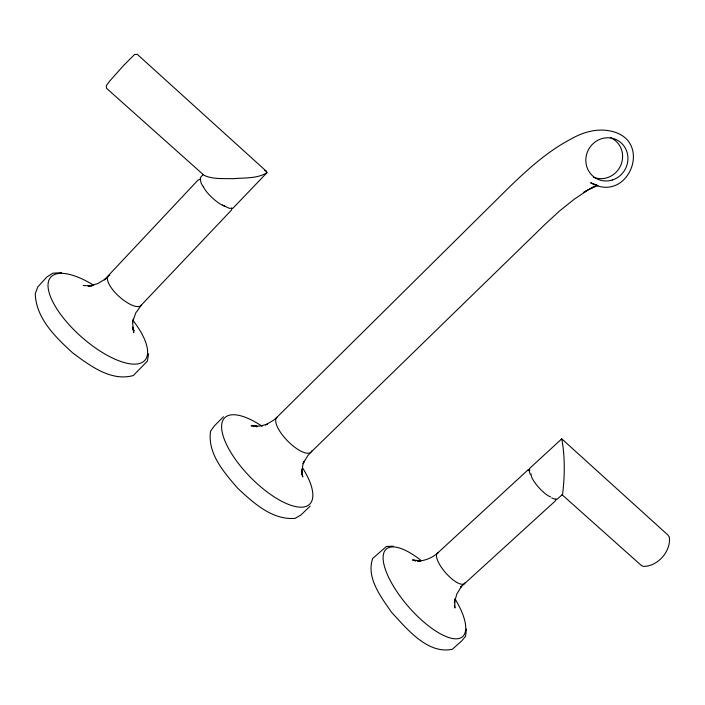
<?xml version="1.0" encoding="UTF-8"?>
<svg xmlns="http://www.w3.org/2000/svg" width="705" height="705" viewBox="0 0 705 705"><rect width="100%" height="100%" fill="white"/><g stroke="black" fill="none" stroke-linecap="round" stroke-linejoin="round"><path stroke-width="1.06" d="M555.751 499.219L555.743 500.4L554.791 501.422L460.462 587.371L461.757 586.04L456.875 593.866L454.346 602.757L454.813 599.523L454.919 608.018L454.373 605.295M231.733 207.957L231.601 209.967L141.494 304.921L135.765 312.923L132.566 322.141M133.183 319.198L132.672 323.727L133.756 332.689L132.611 327.243L134.038 330.865L132.346 327.314M466.446 629.01L465.564 636.324L461.784 640.827L452.354 649.252C427.45 654.672 406.424 628.252 391.486 612.213C381.132 597.038 365.983 577.941 372.689 558.466L386.428 546.472L393.416 546.19M148.64 353.76L147.345 361.154L133.351 375.518C111.064 381.828 89.843 365.516 72.932 353.108C55.81 337.457 36.034 318.537 35.25 293.738L37.832 286.864L46.988 276.906L52.875 273.188L61.643 272.668M203.11 174.646L200.467 177.466L200.211 179.387L201.207 183.309L203.163 186.719M266.966 172.699C257.008 178.955 243.983 177.616 232.641 178.726C223.15 178.347 212.831 179.493 204.027 175.298L106.508 88.292L106.323 85.552L109.98 80.749L123.648 65.442L134.584 54.488L137.343 54.391L266.455 171.35L266.966 172.699L232.782 208.389L229.275 208.292L222.366 205.076M561.206 439.426L561.762 438.854L667.908 535.016L669.336 537.113C671.186 551.292 657.624 566.617 643.304 566.397L641.057 565.216L562.026 494.699M223.485 416.726L214.373 425.873L210.566 431.196C207.226 453.526 224.216 472.65 237.752 488.309C253.315 502.771 272.121 520.202 295.007 518.378L300.806 515.108L310.13 506.155M267.318 424.251L265.556 424.886L273.549 420.277L277.012 417.201L509.68 186.781C528.406 168.698 548.093 150.94 571.341 138.85C583.158 132.064 597.197 128.107 610.768 131.086C654.108 140.136 628.375 204.679 590.631 182.771L596.183 184.877M436.88 553.725L526.987 470.843L528.036 469.935L529.199 470.032M597.955 185.503L589.636 189.063L594.306 186.481L583.819 192.298L588.032 189.971L574.452 199.074L560.078 210.539L545.441 223.943L310.949 452.205L307.812 455.615L303.035 463.546L304.225 461.088L302.762 465.274L301.661 473.998L301.467 469.336L302.798 476.985L301.467 472.976M267.16 424.278L259.722 426.093L251.059 425.767L257.307 426.454M200.696 179.211L198.026 180.083L104.349 279.859L106.12 278.581L97.695 283.648L88.195 286.142L92.091 285.825L83.199 285.525M528.036 469.935L529.975 470.103M596.315 184.657L594.385 184.49L597.109 185.23M256.4 426.358L252.743 425.344L256.805 426.895M415.518 560.872L412.469 559.929L420.709 560.933L417.58 561.136C425.221 560.819 432.606 557.699 438.228 552.544A20.375 6.909 48.7 0 0 445.877 573.077A20.375 6.909 48.7 0 0 464.983 582.7M414.249 560.255L415.906 560.88M551.707 497.915L554.28 499.017L557.258 499.184L562.581 494.355C564.811 476.087 565.102 456.955 561.762 438.854L529.42 468.596L529.358 471.61L530.248 474.306M264.719 170.548L266.455 171.35M141.494 304.921A22.022 8.011 41.8 0 1 118.29 295.774A22.022 8.011 41.8 0 1 109.742 275.179M132.84 320.255A62.78 24.455 41.4 0 1 123.983 362.485A62.78 24.455 41.4 0 1 50.504 296.69A62.78 24.455 41.4 0 1 93.809 285.313M224.569 206.08A16.902 4.618 42.8 0 1 203.375 186.772M454.945 598.748A58.083 21.124 49 0 1 445.067 636.113A58.083 21.124 49 0 1 385.009 568.318A58.083 21.124 49 0 1 420.867 560.281M550.623 496.84A15.607 3.974 47.8 0 1 537.739 486.318A15.607 3.974 47.8 0 1 531.191 473.971M311.777 450.874A24.384 8.777 45.5 0 1 288.803 442.141A24.384 8.777 45.5 0 1 277.012 417.201M302.806 468.226A60.595 23.388 45.5 0 1 288.601 504.445A60.595 23.388 45.5 0 1 223.617 437.408A60.595 23.388 45.5 0 1 262.172 426.313M610.363 137.572A21.555 20.542 -61.2 0 1 620.814 165.243A21.555 20.542 -61.2 0 1 593.425 177.184M612.231 180.039A21.855 20.815 -60.9 0 0 621.854 143.547A21.855 20.815 -60.9 0 0 586.569 154.545A21.855 20.815 -60.9 0 0 612.231 180.039"/></g></svg>
